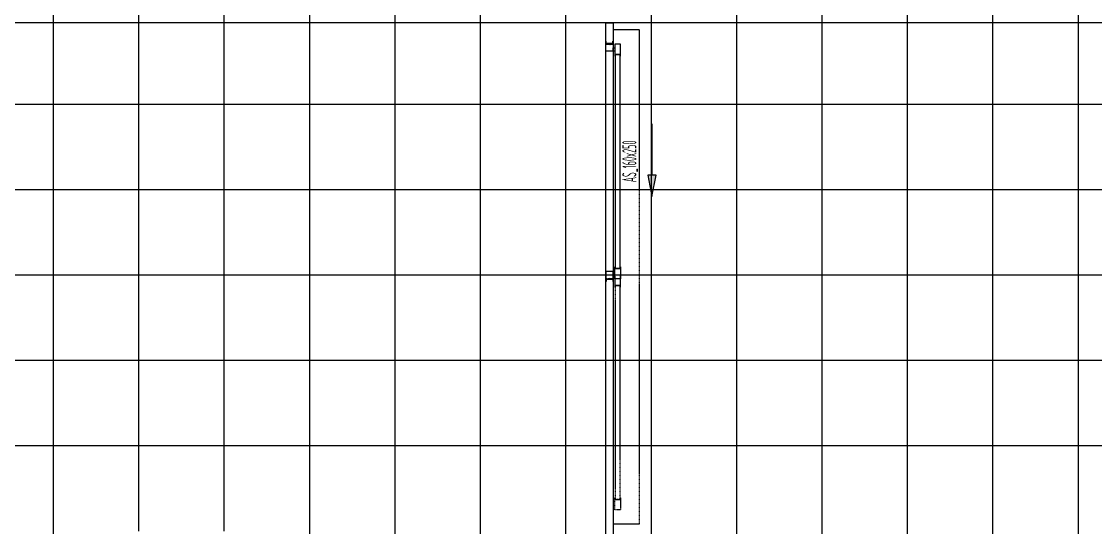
# Model space of a CAD drawing. Extents: x -32000 to 290600, y -96057 to 131250.
# Drawn here: x 209775 to 217320, y 83425 to 86984 of the extents above; entities that cross this region are included whole.
import ezdxf
from ezdxf.enums import TextEntityAlignment as Align

# ---------------------------------------------------------------- set-up
doc = ezdxf.new("R2010")
doc.units = 0
doc.linetypes.add('H12PL3$0$JJP_三點線', pattern=[0.9, 0.3, -0.15, 0, -0.15, 0, -0.15, 0, -0.15])
doc.linetypes.add('XFDP30$0$HIDDEN2', pattern=[0.1875, 0.125, -0.0625])
for name, color, linetype in [('H12PL3$0$S-GRID', 252, 'Continuous'), ('XFDP30$0$A-Door (50K)', 9, 'Continuous'), ('XFDP30$0$A-W-P1S (50K)', 9, 'Continuous'), ('XFDP30$0$A-W-P2D_H-2.8m (50K)', 9, 'Continuous'), ('XFDR30-50K$0$A-R-Plan', 9, 'Continuous')]:
    doc.layers.add(name, color=color, linetype=linetype)
doc.styles.add('XFDP30$0$AA-TXT', font='isocp.shx', dxfattribs={"width": 0.8, "bigfont": 'china.shx'})

# ---------------------------------------------------------------- blocks, each defined once
blk = doc.blocks.new('*U183')
blk.add_lwpolyline([(0, 0), (0, 11.575), (0.05, 11.575), (0.05, 0)], close=True)
at = {"color": 15, "style": 'XFDP30$0$AA-TXT', "width": 0.8}
for tag, p in [('編號', (0.035, 0.07)), ('高度', (0.065, 0.07))]:
    blk.add_attdef(tag, text='', height=0.025, rotation=90, dxfattribs=at).set_placement(p, align=Align.MIDDLE_LEFT)
blk = doc.blocks.new('XFDP30$0$GA2606')
blk.add_lwpolyline([(-13.2, 1), (-13.2, 0), (-15.7, 0), (-16, 0.3), (-16.3, 0), (-19.2, 0, -0.902738), (-19.3, 0.6), (-9.6, 2.6, 0.298217), (-8.7, 2), (-2.5, 2, 0.414214), (-1.5, 3), (-1.5, 18), (-2, 18), (-2, 19.8, -0.668179), (-1.7, 19.9), (0, 18.3), (0, 0), (-0.3, 0), (-2, 0)], format="xyb", close=True)
blk = doc.blocks.new('XFDP30$0$Door-160x000_AS')
at = {"ltscale": 5}
blk.add_hatch(color=256, dxfattribs=at).paths.add_polyline_path([(70.42, 32.86), (70.42, 26.86), (55.42, 29.86)])
for p, q in [((55.42, 29.86), (70.42, 32.86)), ((70.42, 32.86), (70.42, 26.86)), ((70.42, 26.86), (55.42, 29.86)), ((106.42, 29.86), (70.42, 29.86))]:
    blk.add_line(p, q)
at = {"color": 9, "linetype": 'XFDP30$0$HIDDEN2'}
blk.add_lwpolyline([(-175, 21), (172.5, 21), (172.5, 2.5), (-175, 2.5)], close=True, dxfattribs=at)
at = {"color": 1, "linetype": 'XFDP30$0$HIDDEN2'}
for points in [[(-164.97, 3.82), (-156.74, 3.82, 0.158507), (-156.72, 3.83), (-156.61, 3.91, 0.72636), (-156.63, 3.96), (-156.78, 3.96, 0.414214), (-156.8, 3.94, -0.414214), (-156.82, 3.92), (-157.53, 3.92, -0.414214), (-157.56, 3.95), (-157.56, 4.39, 0.414214), (-157.59, 4.42), (-157.63, 4.42, 0.414214), (-157.66, 4.39), (-157.66, 3.95, -0.414214), (-157.69, 3.92), (-157.85, 3.92, -0.414214), (-157.88, 3.95), (-157.88, 5.73), (-157.91, 5.76), (-157.88, 5.79), (-157.88, 7.57, -0.414214), (-157.85, 7.6), (-157.69, 7.6, -0.414214), (-157.66, 7.57), (-157.66, 7.13, 0.414214), (-157.63, 7.1), (-157.59, 7.1, 0.414214), (-157.56, 7.13), (-157.56, 7.57, -0.414214), (-157.53, 7.6), (-156.82, 7.6, -0.414214), (-156.8, 7.58), (-156.8, 7.58, 0.414214), (-156.78, 7.56), (-156.63, 7.56, 0.72636), (-156.61, 7.61), (-156.72, 7.69, 0.158507), (-156.74, 7.7), (-164.97, 7.7, 0.414214), (-165, 7.67), (-165, 3.85, 0.414214)], [(-0.03, 3.82), (-8.26, 3.82, -0.158507), (-8.28, 3.83), (-8.39, 3.91, -0.72636), (-8.37, 3.96), (-8.22, 3.96, -0.414214), (-8.2, 3.94, 0.414214), (-8.18, 3.92), (-7.47, 3.92, 0.414214), (-7.44, 3.95), (-7.44, 4.39, -0.414214), (-7.41, 4.42), (-7.37, 4.42, -0.414214), (-7.34, 4.39), (-7.34, 3.95, 0.414214), (-7.31, 3.92), (-7.15, 3.92, 0.414214), (-7.12, 3.95), (-7.12, 5.73), (-7.09, 5.76), (-7.12, 5.79), (-7.12, 7.57, 0.414214), (-7.15, 7.6), (-7.31, 7.6, 0.414214), (-7.34, 7.57), (-7.34, 7.13, -0.414214), (-7.37, 7.1), (-7.41, 7.1, -0.414214), (-7.44, 7.13), (-7.44, 7.57, 0.414214), (-7.47, 7.6), (-8.18, 7.6, 0.414214), (-8.2, 7.58), (-8.2, 7.58, -0.414214), (-8.22, 7.56), (-8.37, 7.56, -0.72636), (-8.39, 7.61), (-8.28, 7.69, -0.158507), (-8.26, 7.7), (-0.03, 7.7, -0.414214), (0, 7.67), (0, 3.85, -0.414214)]]:
    blk.add_lwpolyline(points, format="xyb", close=True, dxfattribs=at)
for points in [[(-2.47, 3.82), (5.76, 3.82, 0.158507), (5.78, 3.83), (5.89, 3.91, 0.72636), (5.87, 3.96), (5.72, 3.96, 0.414214), (5.7, 3.94, -0.414214), (5.68, 3.92), (4.97, 3.92, -0.414214), (4.94, 3.95), (4.94, 4.39, 0.414214), (4.91, 4.42), (4.87, 4.42, 0.414214), (4.84, 4.39), (4.84, 3.95, -0.414214), (4.81, 3.92), (4.65, 3.92, -0.414214), (4.62, 3.95), (4.62, 5.73), (4.59, 5.76), (4.62, 5.79), (4.62, 7.57, -0.414214), (4.65, 7.6), (4.81, 7.6, -0.414214), (4.84, 7.57), (4.84, 7.13, 0.414214), (4.87, 7.1), (4.91, 7.1, 0.414214), (4.94, 7.13), (4.94, 7.57, -0.414214), (4.97, 7.6), (5.68, 7.6, -0.414214), (5.7, 7.58), (5.7, 7.58, 0.414214), (5.72, 7.56), (5.87, 7.56, 0.72636), (5.89, 7.61), (5.78, 7.69, 0.158507), (5.76, 7.7), (-2.47, 7.7, 0.414214), (-2.5, 7.67), (-2.5, 3.85, 0.414214)], [(162.47, 3.82), (154.24, 3.82, -0.158507), (154.22, 3.83), (154.11, 3.91, -0.72636), (154.13, 3.96), (154.28, 3.96, -0.414214), (154.3, 3.94, 0.414214), (154.32, 3.92), (155.03, 3.92, 0.414214), (155.06, 3.95), (155.06, 4.39, -0.414214), (155.09, 4.42), (155.13, 4.42, -0.414214), (155.16, 4.39), (155.16, 3.95, 0.414214), (155.19, 3.92), (155.35, 3.92, 0.414214), (155.38, 3.95), (155.38, 5.73), (155.41, 5.76), (155.38, 5.79), (155.38, 7.57, 0.414214), (155.35, 7.6), (155.19, 7.6, 0.414214), (155.16, 7.57), (155.16, 7.13, -0.414214), (155.13, 7.1), (155.09, 7.1, -0.414214), (155.06, 7.13), (155.06, 7.57, 0.414214), (155.03, 7.6), (154.32, 7.6, 0.414214), (154.3, 7.58), (154.3, 7.58, -0.414214), (154.28, 7.56), (154.13, 7.56, -0.72636), (154.11, 7.61), (154.22, 7.69, -0.158507), (154.24, 7.7), (162.47, 7.7, -0.414214), (162.5, 7.67), (162.5, 3.85, -0.414214)], [(-2.3, -0.53, 0.070096), (-2.29, -0.53, 0.334236), (-2.2, -0.54, 0.795363), (-2.25, -0.35), (-2.56, -0.35, -0.414214), (-2.66, -0.25), (-2.66, 0.25, -0.414214), (-2.56, 0.35), (-2.25, 0.35, 0.795363), (-2.2, 0.54, 0.334236), (-2.29, 0.53, 0.070096), (-2.3, 0.53, 0.06212), (-2.3, 0.53, -0.357966), (-2.34, 0.5, -0.114149), (-2.34, 0.5), (-2.47, 0.58, 0.520559), (-2.48, 0.57, -0.09816), (-2.49, 0.55, -0.704497), (-2.56, 0.57, 0.231019), (-2.68, 0.76, -0.259663), (-2.72, 0.83), (-2.72, 1.54, 0.250846), (-2.66, 1.61, 0.148829), (-2.66, 1.64), (-2.77, 1.93, 0.835879), (-2.96, 1.9), (-2.96, -1.9, 0.835879), (-2.77, -1.93), (-2.66, -1.64, 0.148829), (-2.66, -1.61, 0.250846), (-2.72, -1.54), (-2.72, -0.83, -0.259663), (-2.68, -0.76, 0.231019), (-2.56, -0.57, -0.704497), (-2.49, -0.55, -0.09816), (-2.48, -0.57, 0.520559), (-2.47, -0.58), (-2.34, -0.5, -0.114149), (-2.34, -0.5, -0.357966), (-2.3, -0.53, 0.06212)], [(162.3, -0.53, -0.070096), (162.29, -0.53, -0.334236), (162.2, -0.54, -0.795363), (162.25, -0.35), (162.56, -0.35, 0.414214), (162.66, -0.25), (162.66, 0.25, 0.414214), (162.56, 0.35), (162.25, 0.35, -0.795363), (162.2, 0.54, -0.334236), (162.29, 0.53, -0.070096), (162.3, 0.53, -0.06212), (162.3, 0.53, 0.357966), (162.34, 0.5, 0.114149), (162.34, 0.5), (162.47, 0.58, -0.520559), (162.48, 0.57, 0.09816), (162.49, 0.55, 0.704497), (162.56, 0.57, -0.231019), (162.68, 0.76, 0.259663), (162.72, 0.83), (162.72, 1.54, -0.250846), (162.66, 1.61, -0.148829), (162.66, 1.64), (162.77, 1.93, -0.835879), (162.96, 1.9), (162.96, -1.9, -0.835879), (162.77, -1.93), (162.66, -1.64, -0.148829), (162.66, -1.61, -0.250846), (162.72, -1.54), (162.72, -0.83, 0.259663), (162.68, -0.76, -0.231019), (162.56, -0.57, 0.704497), (162.49, -0.55, 0.09816), (162.48, -0.57, -0.520559), (162.47, -0.58), (162.34, -0.5, 0.114149), (162.34, -0.5, 0.357966), (162.3, -0.53, -0.06212)]]:
    blk.add_lwpolyline(points, format="xyb", close=True)
blk.add_lwpolyline([(-157.56, 3.98), (-157.56, 7.55), (-7.44, 7.55), (-7.44, 3.98)], close=True, dxfattribs=at)
for points in [[(-2.5, 2.5), (2.5, 2.5), (2.5, -2.5), (-2.5, -2.5)], [(4.94, 3.98), (4.94, 7.55), (155.06, 7.55), (155.06, 3.98)], [(162.5, 2.5), (157.5, 2.5), (157.5, -2.5), (162.5, -2.5)]]:
    blk.add_lwpolyline(points, close=True)
at = {"ltscale": 5}
for points in [[(2.5, 2.5), (0.03, 2.5), (0.03, 3.82), (2.5, 3.82)], [(157.5, 2.5), (159.97, 2.5), (159.97, 3.82), (157.5, 3.82)]]:
    blk.add_lwpolyline(points, close=True, dxfattribs=at)
at = {"yscale": 0.09999999999990905}
for p, xscale, zscale, rotation in [((-2.5, 2.5), 0.09999999999990905, 0.09999999999990905, 90), ((162.5, 2.5), -0.09999999999990905, 0.1, 270), ((-2.5, -2.5), -0.09999999999990905, 0.1, 90), ((162.5, -2.5), 0.09999999999990905, 0.09999999999990905, 270)]:
    blk.add_blockref('XFDP30$0$GA2606', p, dxfattribs=dict(at, xscale=xscale, zscale=zscale, rotation=rotation))
at = {"color": 9, "style": 'XFDP30$0$AA-TXT', "width": 0.45}
blk.add_attdef('160X240', text='', height=10, dxfattribs=at).set_placement((80, 14.43), align=Align.MIDDLE)
blk = doc.blocks.new('XFDP30')
at = {"layer": 'XFDP30$0$A-W-P1S (50K)'}
blk.add_line((235650, 86975), (197125, 86975, 0), dxfattribs=at)
at = {"layer": 'XFDP30$0$A-Door (50K)'}
ref = blk.add_blockref('XFDP30$0$Door-160x000_AS', (213905.8, 85200, 0), dxfattribs=dict(at, xscale=-10, yscale=10, zscale=10, rotation=270))
ref.add_attrib('160X240', 'AS_160x250', dxfattribs={"layer": '0', "color": 9, "height": 100, "rotation": 90, "style": 'XFDP30$0$AA-TXT', "width": 0.45}).set_placement((214050.2, 86000, 0), align=Align.MIDDLE)
at = {"layer": 'XFDP30$0$A-W-P2D_H-2.8m (50K)', "xscale": 1000, "yscale": 1000, "zscale": 1000}
blk.add_blockref('*U183', (213880.8, 75400), dxfattribs=at)
blk = doc.blocks.new('H12PL3')
at = {"layer": 'H12PL3$0$S-GRID', "linetype": 'H12PL3$0$JJP_三點線', "lineweight": 0}
blk.add_line((210000, 128250), (210000, -28000), dxfattribs=at)
blk.add_blockref('XFDP30', (0, 0))
blk = doc.blocks.new('XFDR30-50K')
at = {"layer": 'XFDR30-50K$0$A-R-Plan'}
for p, q in [((210600, 83400, 0), (210600, 89925, 0)), ((211200, 83400, 0), (211200, 89925, 0)), ((211800, 60600), (211800, 89925, 0)), ((212400, 60600), (212400, 89925, 0)), ((213000, 60600), (213000, 89925, 0)), ((213600, 60600), (213600, 89925, 0)), ((214200, 60600), (214200, 89925, 0)), ((214800, 75, 0), (214800, 89925, 0)), ((215400, 75, 0), (215400, 89925, 0)), ((216000, 75, 0), (216000, 89925, 0)), ((216600, 75, 0), (216600, 89925, 0)), ((217200, 75, 0), (217200, 89925, 0)), ((210000, 75600), (210000, 89600, 0)), ((243101, 86400), (197075, 86400)), ((243101, 85800), (174600, 85800)), ((243101, 85200), (174600, 85200)), ((243101, 84600), (174600, 84600)), ((243101, 84000), (174600, 84000))]:
    blk.add_line(p, q, dxfattribs=at)

msp = doc.modelspace()

# ---------------------------------------------------------------- block references
for name in ['H12PL3', 'XFDR30-50K']:
    msp.add_blockref(name, (0, 0))

doc.saveas('drawing.dxf')
